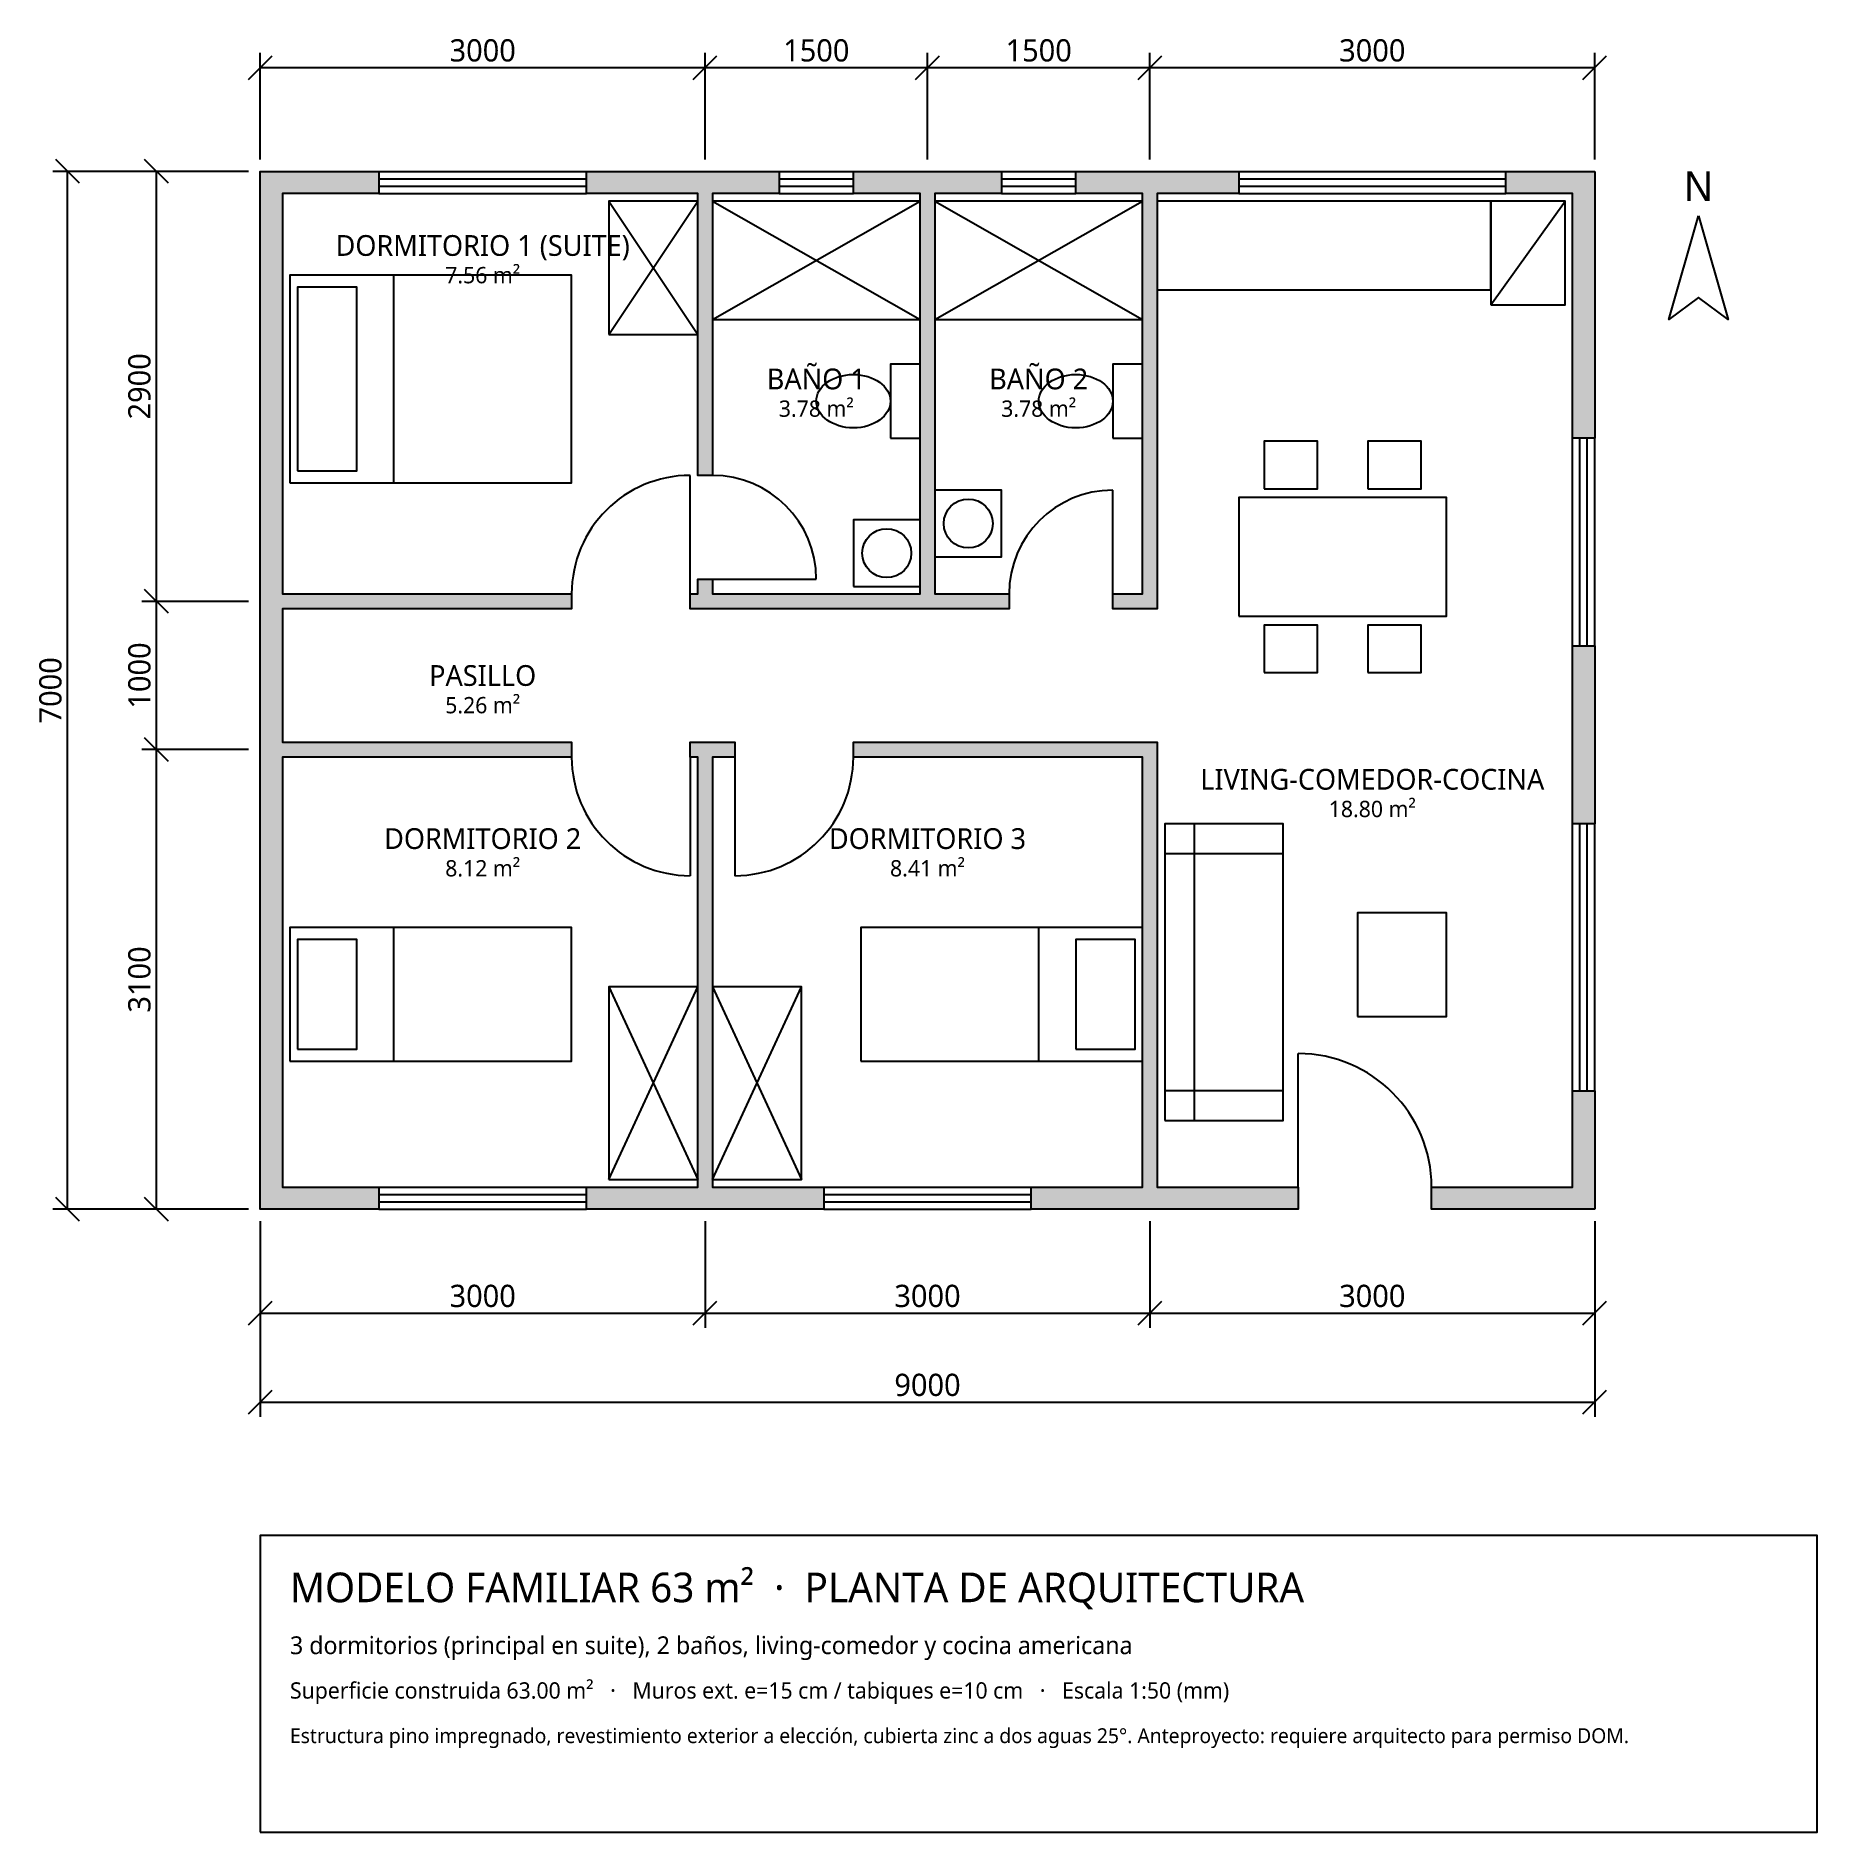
# Model space of a CAD drawing. Header units: millimetres. Extents: x -1513 to 10500, y -4200 to 7913.
import ezdxf
from ezdxf.enums import TextEntityAlignment as Align

# ---------------------------------------------------------------- set-up
doc = ezdxf.new("R2010")
doc.units = ezdxf.units.MM
for name, color, linetype in [('ARTEFACTOS', 6, 'Continuous'), ('COTAS', 1, 'Continuous'), ('MOBILIARIO', 8, 'Continuous'), ('MUROS', 7, 'Continuous'), ('PUERTAS', 3, 'Continuous'), ('ROTULO', 7, 'Continuous'), ('TEXTO', 2, 'Continuous'), ('VENTANAS', 4, 'Continuous')]:
    doc.layers.add(name, color=color, linetype=linetype)
doc.styles.add('OpenSans', font='OpenSans-Regular.ttf')
doc.dimstyles.new('COTAS', dxfattribs={"dimtxt": 150, "dimasz": 0, "dimexe": 100, "dimexo": 80, "dimgap": 40, "dimtad": 1, "dimdec": 0, "dimtxsty": 'OpenSans', "dimtsz": 80, "dimcen": 2.5, "dimclrd": 1, "dimclre": 1, "dimazin": 3, "dimtfac": 1, "dimtmove": 0, "dimatfit": 3})

msp = doc.modelspace()

# ---------------------------------------------------------------- hatches: boundary and pattern name
at = {"layer": 'MUROS'}
h = msp.add_hatch(color=252, dxfattribs=at)
h.dxf.hatch_style = 1
h.paths.add_polyline_path([(0, 3050), (0, 3150), (0, 4050), (0, 4150), (0, 7000), (800, 7000), (800, 6850), (150, 6850), (150, 4150), (2100, 4150), (2100, 4050), (150, 4050), (150, 3150), (2100, 3150), (2100, 3050), (150, 3050), (150, 150), (800, 150), (800, 0), (0, 0)])
h = msp.add_hatch(color=252, dxfattribs=at)
h.dxf.hatch_style = 1
h.paths.add_polyline_path([(2950, 7000), (3050, 7000), (3500, 7000), (3500, 6850), (3050, 6850), (3050, 4950), (2950, 4950), (2950, 6850), (2200, 6850), (2200, 7000)])
h = msp.add_hatch(color=252, dxfattribs=at)
h.dxf.hatch_style = 1
h.paths.add_polyline_path([(4450, 7000), (4550, 7000), (5000, 7000), (5000, 6850), (4550, 6850), (4550, 4150), (5050, 4150), (5050, 4050), (4550, 4050), (4450, 4050), (3050, 4050), (2950, 4050), (2900, 4050), (2900, 4150), (2950, 4150), (2950, 4250), (3050, 4250), (3050, 4150), (4450, 4150), (4450, 6850), (4000, 6850), (4000, 7000)])
h = msp.add_hatch(color=252, dxfattribs=at)
h.dxf.hatch_style = 1
h.paths.add_polyline_path([(5950, 7000), (6050, 7000), (6600, 7000), (6600, 6850), (6050, 6850), (6050, 4150), (6050, 4050), (5950, 4050), (5750, 4050), (5750, 4150), (5950, 4150), (5950, 6850), (5500, 6850), (5500, 7000)])
h = msp.add_hatch(color=252, dxfattribs=at)
h.dxf.hatch_style = 1
h.paths.add_polyline_path([(9000, 7000), (9000, 5200), (8850, 5200), (8850, 6850), (8400, 6850), (8400, 7000)])
h = msp.add_hatch(color=252, dxfattribs=at)
h.dxf.hatch_style = 1
h.paths.add_polyline_path([(9000, 2600), (8850, 2600), (8850, 3800), (9000, 3800)])
h = msp.add_hatch(color=252, dxfattribs=at)
h.dxf.hatch_style = 1
h.paths.add_polyline_path([(3050, 0), (2950, 0), (2200, 0), (2200, 150), (2950, 150), (2950, 3050), (2900, 3050), (2900, 3150), (2950, 3150), (3050, 3150), (3200, 3150), (3200, 3050), (3050, 3050), (3050, 150), (3800, 150), (3800, 0)])
h = msp.add_hatch(color=252, dxfattribs=at)
h.dxf.hatch_style = 1
h.paths.add_polyline_path([(6050, 0), (5950, 0), (5200, 0), (5200, 150), (5950, 150), (5950, 3050), (4000, 3050), (4000, 3150), (5950, 3150), (6050, 3150), (6050, 3050), (6050, 150), (7000, 150), (7000, 0)])
h = msp.add_hatch(color=252, dxfattribs=at)
h.dxf.hatch_style = 1
h.paths.add_polyline_path([(9000, 0), (7900, 0), (7900, 150), (8850, 150), (8850, 800), (9000, 800)])

# ---------------------------------------------------------------- linework, layer by layer
at = {"layer": 'ARTEFACTOS'}
for p, q in [((3050, 6000), (4450, 6800)), ((3050, 6800), (4450, 6000)), ((4550, 6000), (5950, 6800)), ((4550, 6800), (5950, 6000)), ((8300, 6100), (8800, 6800))]:
    msp.add_line(p, q, dxfattribs=at)
for points in [[(3050, 6000), (4450, 6000), (4450, 6800), (3050, 6800)], [(4550, 6000), (5950, 6000), (5950, 6800), (4550, 6800)], [(8300, 6100), (8800, 6100), (8800, 6800), (8300, 6800)], [(4250, 5200), (4450, 5200), (4450, 5700), (4250, 5700)], [(5750, 5200), (5950, 5200), (5950, 5700), (5750, 5700)], [(4550, 4400), (5000, 4400), (5000, 4850), (4550, 4850)], [(4000, 4200), (4450, 4200), (4450, 4650), (4000, 4650)]]:
    msp.add_lwpolyline(points, close=True, dxfattribs=at)
for centre in [(4775, 4625), (4225, 4425)]:
    msp.add_circle(centre, 165, dxfattribs=at)
for centre in [(4000, 5450), (5500, 5450)]:
    msp.add_ellipse(centre, major_axis=(250, 0), ratio=0.72, dxfattribs=at)
at = {"layer": 'MOBILIARIO'}
for p, q in [((2350, 5900), (2950, 6800)), ((2350, 6800), (2950, 5900)), ((900, 4900), (900, 6300)), ((900, 1000), (900, 1900)), ((5250, 1000), (5250, 1900)), ((2350, 200), (2950, 1500)), ((2350, 1500), (2950, 200)), ((3050, 200), (3650, 1500)), ((3050, 1500), (3650, 200))]:
    msp.add_line(p, q, dxfattribs=at)
for points in [[(2350, 5900), (2950, 5900), (2950, 6800), (2350, 6800)], [(6050, 6200), (8300, 6200), (8300, 6800), (6050, 6800)], [(200, 4900), (2100, 4900), (2100, 6300), (200, 6300)], [(250, 4980), (650, 4980), (650, 6220), (250, 6220)], [(6770, 4860), (7130, 4860), (7130, 5180), (6770, 5180)], [(7470, 4860), (7830, 4860), (7830, 5180), (7470, 5180)], [(6600, 4000), (8000, 4000), (8000, 4800), (6600, 4800)], [(6770, 3620), (7130, 3620), (7130, 3940), (6770, 3940)], [(7470, 3620), (7830, 3620), (7830, 3940), (7470, 3940)], [(6100, 600), (6900, 600), (6900, 2600), (6100, 2600)], [(6100, 600), (6300, 600), (6300, 2600), (6100, 2600)], [(6100, 2400), (6900, 2400), (6900, 2600), (6100, 2600)], [(7400, 1300), (8000, 1300), (8000, 2000), (7400, 2000)], [(200, 1000), (2100, 1000), (2100, 1900), (200, 1900)], [(250, 1080), (650, 1080), (650, 1820), (250, 1820)], [(4050, 1000), (5950, 1000), (5950, 1900), (4050, 1900)], [(5500, 1080), (5900, 1080), (5900, 1820), (5500, 1820)], [(2350, 200), (2950, 200), (2950, 1500), (2350, 1500)], [(3050, 200), (3650, 200), (3650, 1500), (3050, 1500)], [(6100, 600), (6900, 600), (6900, 800), (6100, 800)]]:
    msp.add_lwpolyline(points, close=True, dxfattribs=at)
at = {"layer": 'MUROS'}
for points in [[(0, 3050), (0, 3150), (0, 4050), (0, 4150), (0, 7000), (800, 7000), (800, 6850), (150, 6850), (150, 4150), (2100, 4150), (2100, 4050), (150, 4050), (150, 3150), (2100, 3150), (2100, 3050), (150, 3050), (150, 150), (800, 150), (800, 0), (0, 0), (0, 3050)], [(2950, 7000), (3050, 7000), (3500, 7000), (3500, 6850), (3050, 6850), (3050, 4950), (2950, 4950), (2950, 6850), (2200, 6850), (2200, 7000), (2950, 7000)], [(4450, 7000), (4550, 7000), (5000, 7000), (5000, 6850), (4550, 6850), (4550, 4150), (5050, 4150), (5050, 4050), (4550, 4050), (4450, 4050), (3050, 4050), (2950, 4050), (2900, 4050), (2900, 4150), (2950, 4150), (2950, 4250), (3050, 4250), (3050, 4150), (4450, 4150), (4450, 6850), (4000, 6850), (4000, 7000), (4450, 7000)], [(5950, 7000), (6050, 7000), (6600, 7000), (6600, 6850), (6050, 6850), (6050, 4150), (6050, 4050), (5950, 4050), (5750, 4050), (5750, 4150), (5950, 4150), (5950, 6850), (5500, 6850), (5500, 7000), (5950, 7000)], [(9000, 7000), (9000, 5200), (8850, 5200), (8850, 6850), (8400, 6850), (8400, 7000), (9000, 7000)], [(9000, 2600), (8850, 2600), (8850, 3800), (9000, 3800), (9000, 2600)], [(3050, 0), (2950, 0), (2200, 0), (2200, 150), (2950, 150), (2950, 3050), (2900, 3050), (2900, 3150), (2950, 3150), (3050, 3150), (3200, 3150), (3200, 3050), (3050, 3050), (3050, 150), (3800, 150), (3800, 0), (3050, 0)], [(6050, 0), (5950, 0), (5200, 0), (5200, 150), (5950, 150), (5950, 3050), (4000, 3050), (4000, 3150), (5950, 3150), (6050, 3150), (6050, 3050), (6050, 150), (7000, 150), (7000, 0), (6050, 0)], [(9000, 0), (7900, 0), (7900, 150), (8850, 150), (8850, 800), (9000, 800), (9000, 0)]]:
    msp.add_lwpolyline(points, close=True, dxfattribs=at)
at = {"layer": 'PUERTAS'}
for p, q in [((2900, 4150), (2900, 4950)), ((5750, 4150), (5750, 4850)), ((3050, 4250), (3750, 4250)), ((2900, 3050), (2900, 2250)), ((3200, 3050), (3200, 2250)), ((7000, 150), (7000, 1050))]:
    msp.add_line(p, q, dxfattribs=at)
for centre, radius, start, end in [((2900, 4150), 800, 90, 180), ((3050, 4250), 700, 0, 90), ((5750, 4150), 700, 90, 180), ((2900, 3050), 800, 180, -90), ((3200, 3050), 800, -90, 0), ((7000, 150), 900, 0, 90)]:
    msp.add_arc(centre, radius, start, end, dxfattribs=at)
at = {"layer": 'ROTULO'}
for points in [[(9700, 6700), (9900, 6000), (9700, 6150), (9500, 6000)], [(0, -4200), (10500, -4200), (10500, -2200), (0, -2200)]]:
    msp.add_lwpolyline(points, close=True, dxfattribs=at)
at = {"layer": 'VENTANAS'}
for p, q in [((800, 7000), (2200, 7000)), ((800, 6950), (2200, 6950)), ((3500, 7000), (4000, 7000)), ((3500, 6950), (4000, 6950)), ((5000, 7000), (5500, 7000)), ((5000, 6950), (5500, 6950)), ((6600, 7000), (8400, 7000)), ((6600, 6950), (8400, 6950)), ((800, 6900), (2200, 6900)), ((800, 6850), (2200, 6850)), ((3500, 6900), (4000, 6900)), ((3500, 6850), (4000, 6850)), ((5000, 6900), (5500, 6900)), ((5000, 6850), (5500, 6850)), ((6600, 6900), (8400, 6900)), ((6600, 6850), (8400, 6850)), ((8850, 3800), (8850, 5200)), ((8900, 3800), (8900, 5200)), ((8950, 3800), (8950, 5200)), ((9000, 3800), (9000, 5200)), ((8850, 800), (8850, 2600)), ((8900, 800), (8900, 2600)), ((8950, 800), (8950, 2600)), ((9000, 800), (9000, 2600)), ((800, 150), (2200, 150)), ((3800, 150), (5200, 150)), ((800, 100), (2200, 100)), ((800, 50), (2200, 50)), ((800, 0), (2200, 0)), ((3800, 100), (5200, 100)), ((3800, 50), (5200, 50)), ((3800, 0), (5200, 0))]:
    msp.add_line(p, q, dxfattribs=at)

# ---------------------------------------------------------------- texts
at = {"layer": 'ROTULO'}
msp.add_text('N', height=200, dxfattribs=at).set_placement((9700, 6900), align=Align.MIDDLE_CENTER)
at = {"layer": 'ROTULO', "style": 'OpenSans'}
for s, height, p in [('MODELO FAMILIAR 63 m²  ·  PLANTA DE ARQUITECTURA', 200, (200, -2650)), ('3 dormitorios (principal en suite), 2 baños, living-comedor y cocina americana', 120, (200, -3000)), ('Superficie construida 63.00 m²   ·   Muros ext. e=15 cm / tabiques e=10 cm   ·   Escala 1:50 (mm)', 110, (200, -3300)), ('Estructura pino impregnado, revestimiento exterior a elección, cubierta zinc a dos aguas 25°. Anteproyecto: requiere arquitecto para permiso DOM.', 100, (200, -3600))]:
    msp.add_text(s, height=height, dxfattribs=at).set_placement(p)
at = {"layer": 'TEXTO', "style": 'OpenSans'}
for s, height, p in [('DORMITORIO 1 (SUITE)', 140, (1500, 6500)), ('7.56 m²', 110, (1500, 6300)), ('BAÑO 1', 140, (3750, 5600)), ('BAÑO 2', 140, (5250, 5600)), ('3.78 m²', 110, (3750, 5400)), ('3.78 m²', 110, (5250, 5400)), ('PASILLO', 140, (1500, 3600)), ('5.26 m²', 110, (1500, 3400)), ('LIVING-COMEDOR-COCINA', 140, (7500, 2900)), ('18.80 m²', 110, (7500, 2700)), ('DORMITORIO 2', 140, (1500, 2500)), ('DORMITORIO 3', 140, (4500, 2500)), ('8.12 m²', 110, (1500, 2300)), ('8.41 m²', 110, (4500, 2300))]:
    msp.add_text(s, height=height, dxfattribs=at).set_placement(p, align=Align.MIDDLE_CENTER)

# ---------------------------------------------------------------- dimensions: what is measured, and where the dimension line sits
at = {"layer": 'COTAS'}
for base, p1, p2 in [((0, 7700), (0, 7000), (3000, 7000)), ((3000, 7700), (3000, 7000), (4500, 7000)), ((4500, 7700), (4500, 7000), (6000, 7000)), ((6000, 7700), (6000, 7000), (9000, 7000)), ((0, -1300), (0, 0), (9000, 0)), ((0, -700), (0, 0), (3000, 0)), ((3000, -700), (3000, 0), (6000, 0)), ((6000, -700), (6000, 0), (9000, 0))]:
    msp.add_linear_dim(base=base, p1=p1, p2=p2, dimstyle='COTAS', dxfattribs=at).render()
for base, p1, p2 in [((-1300, 0), (0, 0), (0, 7000)), ((-700, 4100), (0, 4100), (0, 7000)), ((-700, 3100), (0, 3100), (0, 4100)), ((-700, 0), (0, 0), (0, 3100))]:
    msp.add_linear_dim(base=base, p1=p1, p2=p2, angle=90, dimstyle='COTAS', dxfattribs=at).render()

doc.saveas('drawing.dxf')
